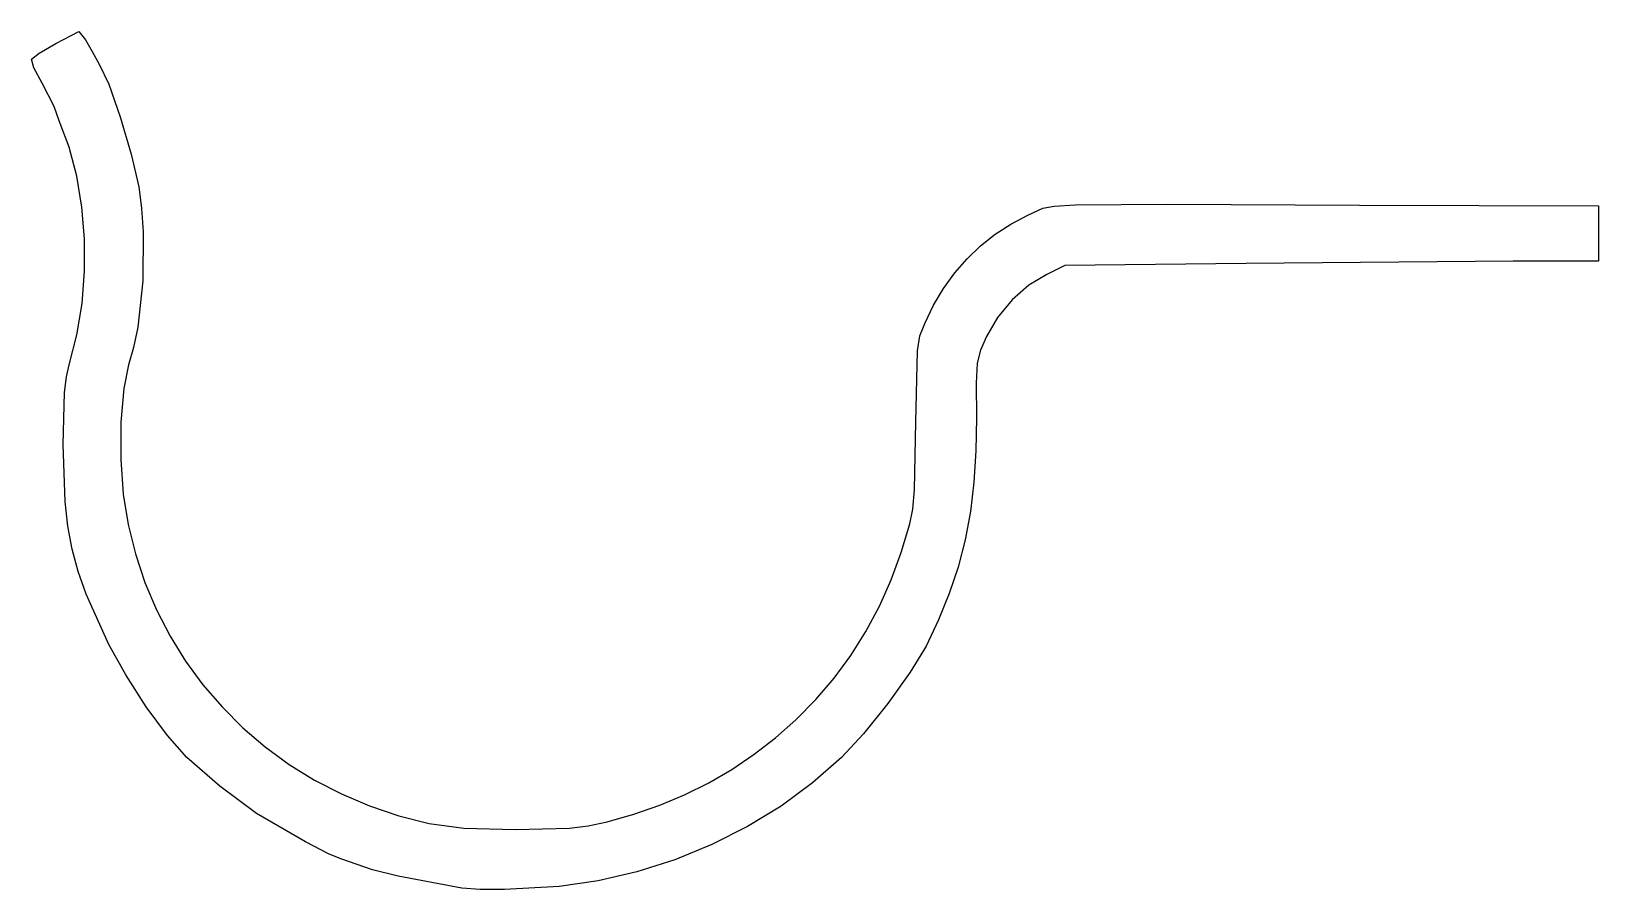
# Model space of a CAD drawing. Extents: x 3 to 163, y 2 to 90.
import ezdxf

# ---------------------------------------------------------------- set-up
doc = ezdxf.new("R2010")
doc.units = 0

msp = doc.modelspace()

# ---------------------------------------------------------------- linework, layer by layer
at = {"layer": 'Image'}
for p, q in [((5.801103, 88.54695), (8.154683, 89.78134)), ((8.154683, 89.78134), (8.831995, 88.899724)), ((4.09503, 87.564536), (5.801103, 88.54695)), ((8.831995, 88.899724), (9.517151, 87.719784)), ((3.298223, 86.93597), (4.09503, 87.564536)), ((3.559312, 86.061328), (3.298223, 86.93597)), ((9.517151, 87.719784), (10.233274, 86.426784)), ((10.233274, 86.426784), (11.193636, 84.403576)), ((4.396683, 84.48728), (3.559312, 86.061328)), ((5.644443, 82.09496), (4.396683, 84.48728)), ((11.193636, 84.403576), (12.376511, 81.045935)), ((6.14175, 80.6631), (5.644443, 82.09496)), ((7.166881, 77.949466), (6.14175, 80.6631)), ((12.376511, 81.045935), (13.494283, 77.248369)), ((7.94125, 74.991319), (7.166881, 77.949466)), ((13.494283, 77.248369), (14.259334, 73.905384)), ((8.462178, 71.853504), (7.94125, 74.991319)), ((14.259334, 73.905384), (14.555351, 71.707876)), ((107.746892, 71.942796), (109.883007, 72.065017)), ((109.883007, 72.065017), (119.228595, 72.126824)), ((119.228595, 72.126824), (138.906, 72.0549)), ((138.906, 72.0549), (163.3358, 71.966706)), ((8.726986, 68.600867), (8.462178, 71.853504)), ((14.555351, 71.707876), (14.720216, 69.323368)), ((103.329649, 70.10649), (105.064054, 71.01324)), ((105.064054, 71.01324), (106.588429, 71.737737)), ((106.588429, 71.737737), (107.746892, 71.942796)), ((163.3358, 71.966706), (163.336, 69.1445)), ((14.720216, 69.323368), (14.675467, 64.325473)), ((100.220819, 67.890779), (101.715462, 69.065905)), ((101.715462, 69.065905), (103.329649, 70.10649)), ((163.336, 69.1445), (163.336, 66.3223)), ((8.732997, 65.298253), (8.726986, 68.600867)), ((98.845045, 66.580406), (100.220819, 67.890779)), ((97.587466, 65.134082), (98.845045, 66.580406)), ((108.83196, 65.876007), (106.97389, 64.980642)), ((127.35276, 66.097968), (108.83196, 65.876007)), ((154.60476, 66.321109), (127.35276, 66.097968)), ((163.336, 66.3223), (154.60476, 66.321109)), ((8.47753, 62.010507), (8.732997, 65.298253)), ((14.675467, 64.325473), (14.163043, 59.575937)), ((96.447408, 63.5511), (97.587466, 65.134082)), ((106.97389, 64.980642), (105.136092, 63.858943)), ((95.424195, 61.830754), (96.447408, 63.5511)), ((105.136092, 63.858943), (103.435924, 62.364575)), ((7.957907, 58.802474), (8.47753, 62.010507)), ((94.517154, 59.97234), (95.424195, 61.830754)), ((103.435924, 62.364575), (101.964264, 60.591165)), ((14.163043, 59.575937), (13.743314, 57.501879)), ((94.037174, 58.710507), (94.517154, 59.97234)), ((101.964264, 60.591165), (100.81199, 58.632342)), ((7.17145, 55.739), (7.957907, 58.802474)), ((93.777783, 57.164805), (94.037174, 58.710507)), ((100.81199, 58.632342), (100.201628, 57.252843)), ((13.743314, 57.501879), (13.2209, 55.739)), ((93.628901, 49.91814), (93.777783, 57.164805)), ((100.201628, 57.252843), (99.892414, 55.924989)), ((6.692583, 52.914938), (6.87969, 54.50972)), ((6.87969, 54.50972), (7.17145, 55.739)), ((13.2209, 55.739), (12.725434, 53.345052)), ((99.892414, 55.924989), (99.78992, 53.873777)), ((6.55621, 47.6251), (6.692583, 52.914938)), ((12.725434, 53.345052), (12.451125, 49.904338)), ((99.78992, 53.873777), (99.79972, 50.324202)), ((12.451125, 49.904338), (12.425553, 46.084855)), ((93.480282, 42.989566), (93.628901, 49.91814)), ((99.79972, 50.324202), (99.750827, 46.950476)), ((6.748867, 41.783041), (6.55621, 47.6251)), ((99.750827, 46.950476), (99.546613, 43.774819)), ((12.425553, 46.084855), (12.6763, 42.5546)), ((99.546613, 43.774819), (99.179834, 40.764464)), ((7.033315, 39.284895), (6.748867, 41.783041)), ((12.6763, 42.5546), (13.189781, 39.454625)), ((93.291331, 41.000098), (93.480282, 42.989566)), ((92.99663, 39.51124), (93.291331, 41.000098)), ((99.179834, 40.764464), (98.643248, 37.886645)), ((7.472254, 36.940975), (7.033315, 39.284895)), ((13.189781, 39.454625), (13.933533, 36.446499)), ((92.132563, 36.590078), (92.99663, 39.51124)), ((8.087493, 34.655508), (7.472254, 36.940975)), ((98.643248, 37.886645), (97.929612, 35.108596)), ((13.933533, 36.446499), (14.899333, 33.539068)), ((91.096483, 33.783886), (92.132563, 36.590078)), ((8.900841, 32.332722), (8.087493, 34.655508)), ((89.890065, 31.095539), (91.096483, 33.783886)), ((97.929612, 35.108596), (97.031682, 32.39755)), ((11.2091, 27.1921), (8.900841, 32.332722)), ((14.899333, 33.539068), (16.078963, 30.741179)), ((97.031682, 32.39755), (95.942216, 29.720741)), ((16.078963, 30.741179), (17.464199, 28.061679)), ((88.514984, 28.527912), (89.890065, 31.095539)), ((95.942216, 29.720741), (94.65397, 27.045402)), ((17.464199, 28.061679), (19.046823, 25.509415)), ((86.972915, 26.083884), (88.514984, 28.527912)), ((12.929872, 24.091331), (11.2091, 27.1921)), ((85.265533, 23.766328), (86.972915, 26.083884)), ((94.65397, 27.045402), (93.023528, 24.360184)), ((15.03065, 20.852525), (12.929872, 24.091331)), ((19.046823, 25.509415), (20.818614, 23.093234)), ((93.023528, 24.360184), (90.748863, 21.180851)), ((20.818614, 23.093234), (22.77135, 20.821983)), ((83.394513, 21.578121), (85.265533, 23.766328)), ((17.213928, 17.905281), (15.03065, 20.852525)), ((22.77135, 20.821983), (24.896811, 18.704507)), ((81.36153, 19.52214), (83.394513, 21.578121)), ((90.748863, 21.180851), (88.268318, 18.085794)), ((79.274539, 17.678793), (81.36153, 19.52214)), ((19.1822, 15.6792), (17.213928, 17.905281)), ((24.896811, 18.704507), (27.186777, 16.749656)), ((77.095744, 15.990487), (79.274539, 17.678793)), ((88.268318, 18.085794), (86.02024, 15.653402)), ((27.186777, 16.749656), (29.633026, 14.966274)), ((22.531846, 12.754842), (19.1822, 15.6792)), ((29.633026, 14.966274), (32.227338, 13.36321)), ((72.462291, 13.07876), (74.825031, 14.457163)), ((74.825031, 14.457163), (77.095744, 15.990487)), ((86.02024, 15.653402), (83.069217, 13.067638)), ((32.227338, 13.36321), (34.961492, 11.949309)), ((70.007412, 11.855217), (72.462291, 13.07876)), ((83.069217, 13.067638), (79.853377, 10.714492)), ((26.28197, 9.962735), (22.531846, 12.754842)), ((34.961492, 11.949309), (37.827267, 10.733419)), ((67.460283, 10.786473), (70.007412, 11.855217)), ((31.276793, 7.048133), (26.28197, 9.962735)), ((37.827267, 10.733419), (40.816444, 9.724387)), ((40.816444, 9.724387), (43.9208, 8.93106)), ((62.08883, 9.11314), (64.820793, 9.872467)), ((64.820793, 9.872467), (67.460283, 10.786473)), ((79.853377, 10.714492), (76.412073, 8.611944)), ((43.9208, 8.93106), (47.474994, 8.458344)), ((47.474994, 8.458344), (52.74023, 8.305887)), ((52.74023, 8.305887), (58.26212, 8.441009)), ((58.26212, 8.441009), (60.140747, 8.688653)), ((60.140747, 8.688653), (62.08883, 9.11314)), ((76.412073, 8.611944), (72.784654, 6.777971)), ((33.704054, 5.804468), (31.276793, 7.048133)), ((72.784654, 6.777971), (69.01047, 5.230552)), ((34.98755, 5.291815), (33.704054, 5.804468)), ((36.4592, 4.78408), (34.98755, 5.291815)), ((69.01047, 5.230552), (65.128873, 3.987666)), ((38.138544, 4.217023), (36.4592, 4.78408)), ((40.75279, 3.564579), (38.138544, 4.217023)), ((47.2722, 2.345), (40.75279, 3.564579)), ((65.128873, 3.987666), (61.179213, 3.06729)), ((47.27226, 2.345017), (47.2722, 2.345)), ((49.115369, 2.199755), (47.27226, 2.345017)), ((51.61969, 2.178439), (49.115369, 2.199755)), ((57.20084, 2.487402), (51.61969, 2.178439)), ((61.179213, 3.06729), (57.20084, 2.487402))]:
    msp.add_line(p, q, dxfattribs=at)

doc.saveas('drawing.dxf')
